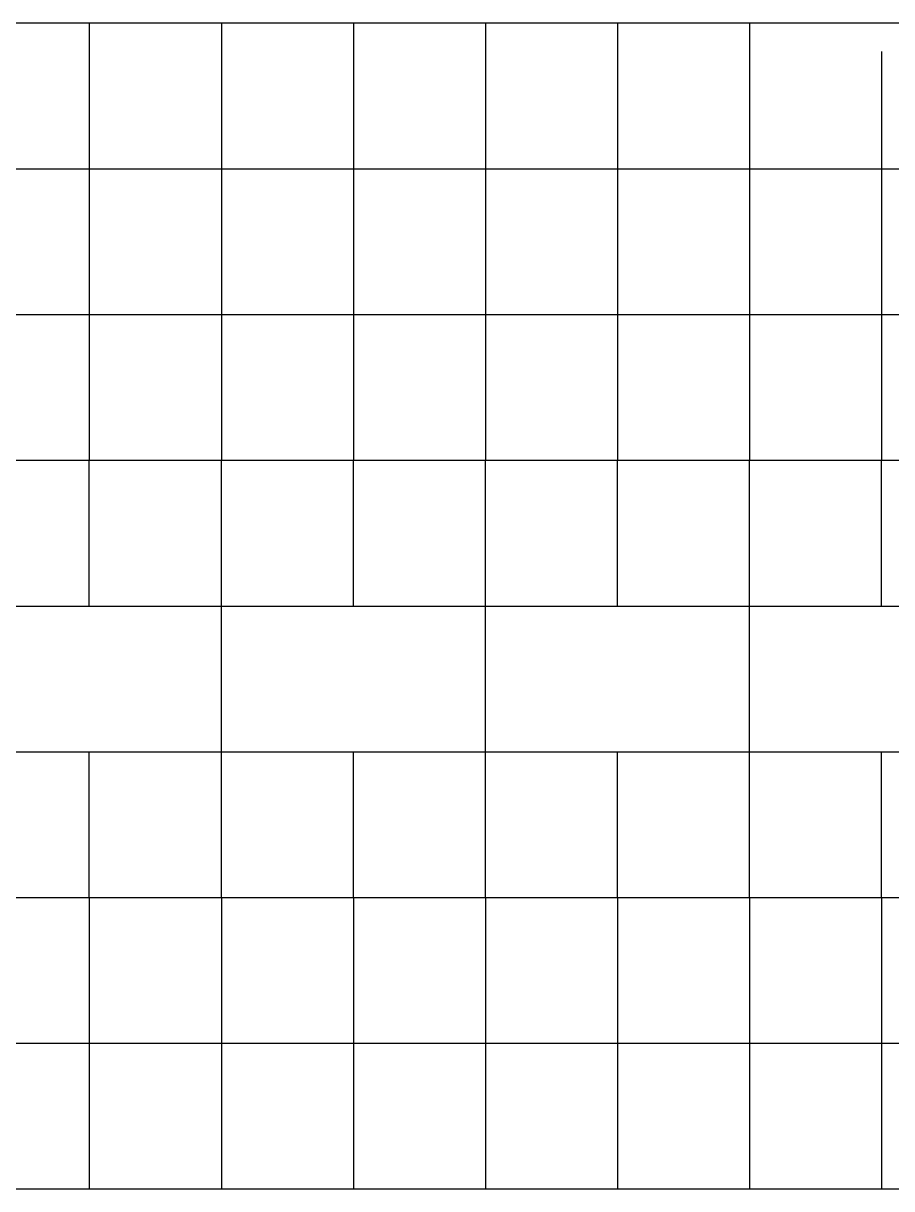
# Model space of a CAD drawing. Extents: x 0 to 304, y 0 to 158.
# Drawn here: x 189.8 to 228.3, y 106 to 157.6 of the extents above; entities that cross this region are included whole.
import ezdxf

# ---------------------------------------------------------------- set-up
doc = ezdxf.new("R2010")
doc.units = 0

msp = doc.modelspace()

# ---------------------------------------------------------------- linework, layer by layer
at = {"layer": '2xDUENQ T250SP40'}
for p, q in [((198.6, 131.8, 4.8), (198.6, 138.25, 4.8)), ((198.6, 131.8, 9.6), (198.6, 138.25, 9.6)), ((198.6, 131.8, 14.4), (198.6, 138.25, 14.4)), ((210.3, 131.8, 4.8), (210.3, 138.25, 4.8)), ((210.3, 131.8, 9.6), (210.3, 138.25, 9.6)), ((210.3, 131.8, 14.4), (210.3, 138.25, 14.4)), ((222, 131.8, 4.8), (222, 138.25, 4.8)), ((222, 131.8, 9.6), (222, 138.25, 9.6)), ((222, 131.8, 14.4), (222, 138.25, 14.4)), ((198.6, 118.9, 4.8), (198.6, 125.35, 4.8)), ((198.6, 118.9, 9.6), (198.6, 125.35, 9.6)), ((198.6, 118.9, 14.4), (198.6, 125.35, 14.4)), ((210.3, 118.9, 4.8), (210.3, 125.35, 4.8)), ((210.3, 118.9, 9.6), (210.3, 125.35, 9.6)), ((210.3, 118.9, 14.4), (210.3, 125.35, 14.4)), ((222, 118.9, 4.8), (222, 125.35, 4.8)), ((222, 118.9, 9.6), (222, 125.35, 9.6)), ((222, 118.9, 14.4), (222, 125.35, 14.4))]:
    msp.add_line(p, q, dxfattribs=at)
at = {"layer": '2xDUENQ T450SP30'}
for p, q in [((193.65, 151.15, 4.8), (197.7, 151.15, 4.8)), ((193.65, 151.15, 9.6), (197.7, 151.15, 9.6)), ((193.65, 151.15, 14.4), (197.7, 151.15, 14.4)), ((205.35, 151.15, 4.8), (209.4, 151.15, 4.8)), ((205.35, 151.15, 9.6), (209.4, 151.15, 9.6)), ((205.35, 151.15, 14.4), (209.4, 151.15, 14.4)), ((217.05, 151.15, 4.8), (221.1, 151.15, 4.8)), ((217.05, 151.15, 9.6), (221.1, 151.15, 9.6)), ((217.05, 151.15, 14.4), (221.1, 151.15, 14.4)), ((193.65, 144.7, 4.8), (197.7, 144.7, 4.8)), ((193.65, 144.7, 9.6), (197.7, 144.7, 9.6)), ((193.65, 144.7, 14.4), (197.7, 144.7, 14.4)), ((205.35, 144.7, 4.8), (209.4, 144.7, 4.8)), ((205.35, 144.7, 9.6), (209.4, 144.7, 9.6)), ((205.35, 144.7, 14.4), (209.4, 144.7, 14.4)), ((217.05, 144.7, 4.8), (221.1, 144.7, 4.8)), ((217.05, 144.7, 9.6), (221.1, 144.7, 9.6)), ((217.05, 144.7, 14.4), (221.1, 144.7, 14.4)), ((193.65, 138.25, 4.8), (197.7, 138.25, 4.8)), ((193.65, 138.25, 9.6), (197.7, 138.25, 9.6)), ((193.65, 138.25, 14.4), (197.7, 138.25, 14.4)), ((205.35, 138.25, 4.8), (209.4, 138.25, 4.8)), ((205.35, 138.25, 9.6), (209.4, 138.25, 9.6)), ((205.35, 138.25, 14.4), (209.4, 138.25, 14.4)), ((217.05, 138.25, 4.8), (221.1, 138.25, 4.8)), ((217.05, 138.25, 9.6), (221.1, 138.25, 9.6)), ((217.05, 138.25, 14.4), (221.1, 138.25, 14.4)), ((193.65, 131.8, 4.8), (197.7, 131.8, 4.8)), ((193.65, 131.8, 9.6), (197.7, 131.8, 9.6)), ((193.65, 131.8, 14.4), (197.7, 131.8, 14.4)), ((205.35, 131.8, 4.8), (209.4, 131.8, 4.8)), ((205.35, 131.8, 9.6), (209.4, 131.8, 9.6)), ((205.35, 131.8, 14.4), (209.4, 131.8, 14.4)), ((217.05, 131.8, 4.8), (221.1, 131.8, 4.8)), ((217.05, 131.8, 9.6), (221.1, 131.8, 9.6)), ((217.05, 131.8, 14.4), (221.1, 131.8, 14.4)), ((193.65, 125.35, 4.8), (197.7, 125.35, 4.8)), ((193.65, 125.35, 9.6), (197.7, 125.35, 9.6)), ((193.65, 125.35, 14.4), (197.7, 125.35, 14.4)), ((205.35, 125.35, 4.8), (209.4, 125.35, 4.8)), ((205.35, 125.35, 9.6), (209.4, 125.35, 9.6)), ((205.35, 125.35, 14.4), (209.4, 125.35, 14.4)), ((217.05, 125.35, 4.8), (221.1, 125.35, 4.8)), ((217.05, 125.35, 9.6), (221.1, 125.35, 9.6)), ((217.05, 125.35, 14.4), (221.1, 125.35, 14.4)), ((193.65, 118.9, 4.8), (197.7, 118.9, 4.8)), ((193.65, 118.9, 9.6), (197.7, 118.9, 9.6)), ((193.65, 118.9, 14.4), (197.7, 118.9, 14.4)), ((205.35, 118.9, 4.8), (209.4, 118.9, 4.8)), ((205.35, 118.9, 9.6), (209.4, 118.9, 9.6)), ((205.35, 118.9, 14.4), (209.4, 118.9, 14.4)), ((217.05, 118.9, 4.8), (221.1, 118.9, 4.8)), ((217.05, 118.9, 9.6), (221.1, 118.9, 9.6)), ((217.05, 118.9, 14.4), (221.1, 118.9, 14.4)), ((193.65, 112.45, 4.8), (197.7, 112.45, 4.8)), ((193.65, 112.45, 9.6), (197.7, 112.45, 9.6)), ((193.65, 112.45, 14.4), (197.7, 112.45, 14.4)), ((205.35, 112.45, 4.8), (209.4, 112.45, 4.8)), ((205.35, 112.45, 9.6), (209.4, 112.45, 9.6)), ((205.35, 112.45, 14.4), (209.4, 112.45, 14.4)), ((217.05, 112.45, 4.8), (221.1, 112.45, 4.8)), ((217.05, 112.45, 9.6), (221.1, 112.45, 9.6)), ((217.05, 112.45, 14.4), (221.1, 112.45, 14.4))]:
    msp.add_line(p, q, dxfattribs=at)
at = {"layer": '2xDUENQ T450SP40'}
for p, q in [((186.9, 151.15, 14.4), (192.75, 151.15, 14.4)), ((192.75, 151.15, 14.4), (193.65, 151.15, 14.4)), ((197.7, 151.15, 14.4), (198.6, 151.15, 14.4)), ((198.6, 151.15, 14.4), (204.45, 151.15, 14.4)), ((204.45, 151.15, 14.4), (205.35, 151.15, 14.4)), ((209.4, 151.15, 14.4), (210.3, 151.15, 14.4)), ((210.3, 151.15, 14.4), (216.15, 151.15, 14.4)), ((216.15, 151.15, 14.4), (217.05, 151.15, 14.4)), ((221.1, 151.15, 14.4), (222, 151.15, 14.4)), ((222, 151.15, 14.4), (227.85, 151.15, 14.4)), ((227.85, 151.15, 14.4), (228.75, 151.15, 14.4)), ((186.9, 144.7, 14.4), (192.75, 144.7, 14.4)), ((192.75, 144.7, 14.4), (193.65, 144.7, 14.4)), ((197.7, 144.7, 14.4), (198.6, 144.7, 14.4)), ((198.6, 144.7, 14.4), (204.45, 144.7, 14.4)), ((204.45, 144.7, 14.4), (205.35, 144.7, 14.4)), ((209.4, 144.7, 14.4), (210.3, 144.7, 14.4)), ((210.3, 144.7, 14.4), (216.15, 144.7, 14.4)), ((216.15, 144.7, 14.4), (217.05, 144.7, 14.4)), ((221.1, 144.7, 14.4), (222, 144.7, 14.4)), ((222, 144.7, 14.4), (227.85, 144.7, 14.4)), ((227.85, 144.7, 14.4), (228.75, 144.7, 14.4)), ((186.9, 138.25, 14.4), (192.75, 138.25, 14.4)), ((192.75, 138.25, 14.4), (193.65, 138.25, 14.4)), ((197.7, 138.25, 14.4), (198.6, 138.25, 14.4)), ((198.6, 138.25, 14.4), (204.45, 138.25, 14.4)), ((204.45, 138.25, 14.4), (205.35, 138.25, 14.4)), ((209.4, 138.25, 14.4), (210.3, 138.25, 14.4)), ((210.3, 138.25, 14.4), (216.15, 138.25, 14.4)), ((216.15, 138.25, 14.4), (217.05, 138.25, 14.4)), ((221.1, 138.25, 14.4), (222, 138.25, 14.4)), ((222, 138.25, 14.4), (227.85, 138.25, 14.4)), ((227.85, 138.25, 14.4), (228.75, 138.25, 14.4)), ((186.9, 131.8, 14.4), (192.75, 131.8, 14.4)), ((192.75, 131.8, 14.4), (193.65, 131.8, 14.4)), ((197.7, 131.8, 14.4), (198.6, 131.8, 14.4)), ((198.6, 131.8, 14.4), (204.45, 131.8, 14.4)), ((204.45, 131.8, 14.4), (205.35, 131.8, 14.4)), ((209.4, 131.8, 14.4), (210.3, 131.8, 14.4)), ((210.3, 131.8, 14.4), (216.15, 131.8, 14.4)), ((216.15, 131.8, 14.4), (217.05, 131.8, 14.4)), ((221.1, 131.8, 14.4), (222, 131.8, 14.4)), ((222, 131.8, 14.4), (227.85, 131.8, 14.4)), ((227.85, 131.8, 14.4), (228.75, 131.8, 14.4)), ((186.9, 125.35, 14.4), (192.75, 125.35, 14.4)), ((192.75, 125.35, 14.4), (193.65, 125.35, 14.4)), ((197.7, 125.35, 14.4), (198.6, 125.35, 14.4)), ((198.6, 125.35, 14.4), (204.45, 125.35, 14.4)), ((204.45, 125.35, 14.4), (205.35, 125.35, 14.4)), ((209.4, 125.35, 14.4), (210.3, 125.35, 14.4)), ((210.3, 125.35, 14.4), (216.15, 125.35, 14.4)), ((216.15, 125.35, 14.4), (217.05, 125.35, 14.4)), ((221.1, 125.35, 14.4), (222, 125.35, 14.4)), ((222, 125.35, 14.4), (227.85, 125.35, 14.4)), ((227.85, 125.35, 14.4), (228.75, 125.35, 14.4)), ((186.9, 118.9, 14.4), (192.75, 118.9, 14.4)), ((192.75, 118.9, 14.4), (193.65, 118.9, 14.4)), ((197.7, 118.9, 14.4), (198.6, 118.9, 14.4)), ((198.6, 118.9, 14.4), (204.45, 118.9, 14.4)), ((204.45, 118.9, 14.4), (205.35, 118.9, 14.4)), ((209.4, 118.9, 14.4), (210.3, 118.9, 14.4)), ((210.3, 118.9, 14.4), (216.15, 118.9, 14.4)), ((216.15, 118.9, 14.4), (217.05, 118.9, 14.4)), ((221.1, 118.9, 14.4), (222, 118.9, 14.4)), ((222, 118.9, 14.4), (227.85, 118.9, 14.4)), ((227.85, 118.9, 14.4), (228.75, 118.9, 14.4)), ((186.9, 112.45, 14.4), (192.75, 112.45, 14.4)), ((192.75, 112.45, 14.4), (193.65, 112.45, 14.4)), ((197.7, 112.45, 14.4), (198.6, 112.45, 14.4)), ((198.6, 112.45, 14.4), (204.45, 112.45, 14.4)), ((204.45, 112.45, 14.4), (205.35, 112.45, 14.4)), ((209.4, 112.45, 14.4), (210.3, 112.45, 14.4)), ((210.3, 112.45, 14.4), (216.15, 112.45, 14.4)), ((216.15, 112.45, 14.4), (217.05, 112.45, 14.4)), ((221.1, 112.45, 14.4), (222, 112.45, 14.4)), ((222, 112.45, 14.4), (227.85, 112.45, 14.4)), ((227.85, 112.45, 14.4), (228.75, 112.45, 14.4))]:
    msp.add_line(p, q, dxfattribs=at)
at = {"layer": '2xDUENQ T450SP50'}
for p, q in [((186.9, 151.15, 4.8), (192.75, 151.15, 4.8)), ((186.9, 151.15, 9.6), (192.75, 151.15, 9.6)), ((192.75, 151.15, 4.8), (193.65, 151.15, 4.8)), ((192.75, 151.15, 9.6), (193.65, 151.15, 9.6)), ((197.7, 151.15, 4.8), (198.6, 151.15, 4.8)), ((197.7, 151.15, 9.6), (198.6, 151.15, 9.6)), ((198.6, 151.15, 4.8), (204.45, 151.15, 4.8)), ((198.6, 151.15, 9.6), (204.45, 151.15, 9.6)), ((204.45, 151.15, 4.8), (205.35, 151.15, 4.8)), ((204.45, 151.15, 9.6), (205.35, 151.15, 9.6)), ((209.4, 151.15, 4.8), (210.3, 151.15, 4.8)), ((209.4, 151.15, 9.6), (210.3, 151.15, 9.6)), ((210.3, 151.15, 4.8), (216.15, 151.15, 4.8)), ((210.3, 151.15, 9.6), (216.15, 151.15, 9.6)), ((216.15, 151.15, 4.8), (217.05, 151.15, 4.8)), ((216.15, 151.15, 9.6), (217.05, 151.15, 9.6)), ((221.1, 151.15, 4.8), (222, 151.15, 4.8)), ((221.1, 151.15, 9.6), (222, 151.15, 9.6)), ((222, 151.15, 4.8), (227.85, 151.15, 4.8)), ((222, 151.15, 9.6), (227.85, 151.15, 9.6)), ((227.85, 151.15, 4.8), (228.75, 151.15, 4.8)), ((227.85, 151.15, 9.6), (228.75, 151.15, 9.6)), ((186.9, 144.7, 4.8), (192.75, 144.7, 4.8)), ((186.9, 144.7, 9.6), (192.75, 144.7, 9.6)), ((192.75, 144.7, 4.8), (193.65, 144.7, 4.8)), ((192.75, 144.7, 9.6), (193.65, 144.7, 9.6)), ((197.7, 144.7, 4.8), (198.6, 144.7, 4.8)), ((197.7, 144.7, 9.6), (198.6, 144.7, 9.6)), ((198.6, 144.7, 4.8), (204.45, 144.7, 4.8)), ((198.6, 144.7, 9.6), (204.45, 144.7, 9.6)), ((204.45, 144.7, 4.8), (205.35, 144.7, 4.8)), ((204.45, 144.7, 9.6), (205.35, 144.7, 9.6)), ((209.4, 144.7, 4.8), (210.3, 144.7, 4.8)), ((209.4, 144.7, 9.6), (210.3, 144.7, 9.6)), ((210.3, 144.7, 4.8), (216.15, 144.7, 4.8)), ((210.3, 144.7, 9.6), (216.15, 144.7, 9.6)), ((216.15, 144.7, 4.8), (217.05, 144.7, 4.8)), ((216.15, 144.7, 9.6), (217.05, 144.7, 9.6)), ((221.1, 144.7, 4.8), (222, 144.7, 4.8)), ((221.1, 144.7, 9.6), (222, 144.7, 9.6)), ((222, 144.7, 4.8), (227.85, 144.7, 4.8)), ((222, 144.7, 9.6), (227.85, 144.7, 9.6)), ((227.85, 144.7, 4.8), (228.75, 144.7, 4.8)), ((227.85, 144.7, 9.6), (228.75, 144.7, 9.6)), ((186.9, 138.25, 4.8), (192.75, 138.25, 4.8)), ((186.9, 138.25, 9.6), (192.75, 138.25, 9.6)), ((192.75, 138.25, 4.8), (193.65, 138.25, 4.8)), ((192.75, 138.25, 9.6), (193.65, 138.25, 9.6)), ((197.7, 138.25, 4.8), (198.6, 138.25, 4.8)), ((197.7, 138.25, 9.6), (198.6, 138.25, 9.6)), ((198.6, 138.25, 4.8), (204.45, 138.25, 4.8)), ((198.6, 138.25, 9.6), (204.45, 138.25, 9.6)), ((204.45, 138.25, 4.8), (205.35, 138.25, 4.8)), ((204.45, 138.25, 9.6), (205.35, 138.25, 9.6)), ((209.4, 138.25, 4.8), (210.3, 138.25, 4.8)), ((209.4, 138.25, 9.6), (210.3, 138.25, 9.6)), ((210.3, 138.25, 4.8), (216.15, 138.25, 4.8)), ((210.3, 138.25, 9.6), (216.15, 138.25, 9.6)), ((216.15, 138.25, 4.8), (217.05, 138.25, 4.8)), ((216.15, 138.25, 9.6), (217.05, 138.25, 9.6)), ((221.1, 138.25, 4.8), (222, 138.25, 4.8)), ((221.1, 138.25, 9.6), (222, 138.25, 9.6)), ((222, 138.25, 4.8), (227.85, 138.25, 4.8)), ((222, 138.25, 9.6), (227.85, 138.25, 9.6)), ((227.85, 138.25, 4.8), (228.75, 138.25, 4.8)), ((227.85, 138.25, 9.6), (228.75, 138.25, 9.6)), ((186.9, 131.8, 4.8), (192.75, 131.8, 4.8)), ((186.9, 131.8, 9.6), (192.75, 131.8, 9.6)), ((192.75, 131.8, 4.8), (193.65, 131.8, 4.8)), ((192.75, 131.8, 9.6), (193.65, 131.8, 9.6)), ((197.7, 131.8, 4.8), (198.6, 131.8, 4.8)), ((197.7, 131.8, 9.6), (198.6, 131.8, 9.6)), ((198.6, 131.8, 4.8), (204.45, 131.8, 4.8)), ((198.6, 131.8, 9.6), (204.45, 131.8, 9.6)), ((204.45, 131.8, 4.8), (205.35, 131.8, 4.8)), ((204.45, 131.8, 9.6), (205.35, 131.8, 9.6)), ((209.4, 131.8, 4.8), (210.3, 131.8, 4.8)), ((209.4, 131.8, 9.6), (210.3, 131.8, 9.6)), ((210.3, 131.8, 4.8), (216.15, 131.8, 4.8)), ((210.3, 131.8, 9.6), (216.15, 131.8, 9.6)), ((216.15, 131.8, 4.8), (217.05, 131.8, 4.8)), ((216.15, 131.8, 9.6), (217.05, 131.8, 9.6)), ((221.1, 131.8, 4.8), (222, 131.8, 4.8)), ((221.1, 131.8, 9.6), (222, 131.8, 9.6)), ((222, 131.8, 4.8), (227.85, 131.8, 4.8)), ((222, 131.8, 9.6), (227.85, 131.8, 9.6)), ((227.85, 131.8, 4.8), (228.75, 131.8, 4.8)), ((227.85, 131.8, 9.6), (228.75, 131.8, 9.6)), ((186.9, 125.35, 4.8), (192.75, 125.35, 4.8)), ((186.9, 125.35, 9.6), (192.75, 125.35, 9.6)), ((192.75, 125.35, 4.8), (193.65, 125.35, 4.8)), ((192.75, 125.35, 9.6), (193.65, 125.35, 9.6)), ((197.7, 125.35, 4.8), (198.6, 125.35, 4.8)), ((197.7, 125.35, 9.6), (198.6, 125.35, 9.6)), ((198.6, 125.35, 4.8), (204.45, 125.35, 4.8)), ((198.6, 125.35, 9.6), (204.45, 125.35, 9.6)), ((204.45, 125.35, 4.8), (205.35, 125.35, 4.8)), ((204.45, 125.35, 9.6), (205.35, 125.35, 9.6)), ((209.4, 125.35, 4.8), (210.3, 125.35, 4.8)), ((209.4, 125.35, 9.6), (210.3, 125.35, 9.6)), ((210.3, 125.35, 4.8), (216.15, 125.35, 4.8)), ((210.3, 125.35, 9.6), (216.15, 125.35, 9.6)), ((216.15, 125.35, 4.8), (217.05, 125.35, 4.8)), ((216.15, 125.35, 9.6), (217.05, 125.35, 9.6)), ((221.1, 125.35, 4.8), (222, 125.35, 4.8)), ((221.1, 125.35, 9.6), (222, 125.35, 9.6)), ((222, 125.35, 4.8), (227.85, 125.35, 4.8)), ((222, 125.35, 9.6), (227.85, 125.35, 9.6)), ((227.85, 125.35, 4.8), (228.75, 125.35, 4.8)), ((227.85, 125.35, 9.6), (228.75, 125.35, 9.6)), ((186.9, 118.9, 4.8), (192.75, 118.9, 4.8)), ((186.9, 118.9, 9.6), (192.75, 118.9, 9.6)), ((192.75, 118.9, 4.8), (193.65, 118.9, 4.8)), ((192.75, 118.9, 9.6), (193.65, 118.9, 9.6)), ((197.7, 118.9, 4.8), (198.6, 118.9, 4.8)), ((197.7, 118.9, 9.6), (198.6, 118.9, 9.6)), ((198.6, 118.9, 4.8), (204.45, 118.9, 4.8)), ((198.6, 118.9, 9.6), (204.45, 118.9, 9.6)), ((204.45, 118.9, 4.8), (205.35, 118.9, 4.8)), ((204.45, 118.9, 9.6), (205.35, 118.9, 9.6)), ((209.4, 118.9, 4.8), (210.3, 118.9, 4.8)), ((209.4, 118.9, 9.6), (210.3, 118.9, 9.6)), ((210.3, 118.9, 4.8), (216.15, 118.9, 4.8)), ((210.3, 118.9, 9.6), (216.15, 118.9, 9.6)), ((216.15, 118.9, 4.8), (217.05, 118.9, 4.8)), ((216.15, 118.9, 9.6), (217.05, 118.9, 9.6)), ((221.1, 118.9, 4.8), (222, 118.9, 4.8)), ((221.1, 118.9, 9.6), (222, 118.9, 9.6)), ((222, 118.9, 4.8), (227.85, 118.9, 4.8)), ((222, 118.9, 9.6), (227.85, 118.9, 9.6)), ((227.85, 118.9, 4.8), (228.75, 118.9, 4.8)), ((227.85, 118.9, 9.6), (228.75, 118.9, 9.6)), ((186.9, 112.45, 4.8), (192.75, 112.45, 4.8)), ((186.9, 112.45, 9.6), (192.75, 112.45, 9.6)), ((192.75, 112.45, 4.8), (193.65, 112.45, 4.8)), ((192.75, 112.45, 9.6), (193.65, 112.45, 9.6)), ((197.7, 112.45, 4.8), (198.6, 112.45, 4.8)), ((197.7, 112.45, 9.6), (198.6, 112.45, 9.6)), ((198.6, 112.45, 4.8), (204.45, 112.45, 4.8)), ((198.6, 112.45, 9.6), (204.45, 112.45, 9.6)), ((204.45, 112.45, 4.8), (205.35, 112.45, 4.8)), ((204.45, 112.45, 9.6), (205.35, 112.45, 9.6)), ((209.4, 112.45, 4.8), (210.3, 112.45, 4.8)), ((209.4, 112.45, 9.6), (210.3, 112.45, 9.6)), ((210.3, 112.45, 4.8), (216.15, 112.45, 4.8)), ((210.3, 112.45, 9.6), (216.15, 112.45, 9.6)), ((216.15, 112.45, 4.8), (217.05, 112.45, 4.8)), ((216.15, 112.45, 9.6), (217.05, 112.45, 9.6)), ((221.1, 112.45, 4.8), (222, 112.45, 4.8)), ((221.1, 112.45, 9.6), (222, 112.45, 9.6)), ((222, 112.45, 4.8), (227.85, 112.45, 4.8)), ((222, 112.45, 9.6), (227.85, 112.45, 9.6)), ((227.85, 112.45, 4.8), (228.75, 112.45, 4.8)), ((227.85, 112.45, 9.6), (228.75, 112.45, 9.6))]:
    msp.add_line(p, q, dxfattribs=at)
at = {"layer": 'DUENQ T250SP40'}
for p, q in [((192.75, 157.6, 4.8), (192.75, 151.15, 4.8)), ((192.75, 157.6, 9.6), (192.75, 151.15, 9.6)), ((192.75, 157.6, 14.4), (192.75, 151.15, 14.4)), ((198.6, 157.6, 4.8), (198.6, 151.15, 4.8)), ((198.6, 157.6, 9.6), (198.6, 151.15, 9.6)), ((198.6, 157.6, 14.4), (198.6, 151.15, 14.4)), ((204.45, 157.6, 4.8), (204.45, 151.15, 4.8)), ((204.45, 157.6, 9.6), (204.45, 151.15, 9.6)), ((204.45, 157.6, 14.4), (204.45, 151.15, 14.4)), ((210.3, 157.6, 4.8), (210.3, 151.15, 4.8)), ((210.3, 157.6, 9.6), (210.3, 151.15, 9.6)), ((210.3, 157.6, 14.4), (210.3, 151.15, 14.4)), ((216.15, 157.6, 4.8), (216.15, 151.15, 4.8)), ((216.15, 157.6, 9.6), (216.15, 151.15, 9.6)), ((216.15, 157.6, 14.4), (216.15, 151.15, 14.4)), ((222, 157.6, 4.8), (222, 156.359, 4.8)), ((222, 157.6, 9.6), (222, 156.359, 9.6)), ((222, 157.6, 14.4), (222, 156.359, 14.4)), ((222, 156.359, 4.8), (222, 151.15, 4.8)), ((222, 156.359, 9.6), (222, 151.15, 9.6)), ((222, 156.359, 14.4), (222, 151.15, 14.4)), ((227.85, 156.359, 4.8), (227.85, 151.15, 4.8)), ((227.85, 156.359, 9.6), (227.85, 151.15, 9.6)), ((227.85, 156.359, 14.4), (227.85, 151.15, 14.4)), ((192.75, 151.15, 4.8), (192.75, 144.7, 4.8)), ((192.75, 151.15, 9.6), (192.75, 144.7, 9.6)), ((192.75, 151.15, 14.4), (192.75, 144.7, 14.4)), ((198.6, 151.15, 4.8), (198.6, 144.7, 4.8)), ((198.6, 151.15, 9.6), (198.6, 144.7, 9.6)), ((198.6, 151.15, 14.4), (198.6, 144.7, 14.4)), ((204.45, 151.15, 4.8), (204.45, 144.7, 4.8)), ((204.45, 151.15, 9.6), (204.45, 144.7, 9.6)), ((204.45, 151.15, 14.4), (204.45, 144.7, 14.4)), ((210.3, 151.15, 4.8), (210.3, 144.7, 4.8)), ((210.3, 151.15, 9.6), (210.3, 144.7, 9.6)), ((210.3, 151.15, 14.4), (210.3, 144.7, 14.4)), ((216.15, 151.15, 4.8), (216.15, 144.7, 4.8)), ((216.15, 151.15, 9.6), (216.15, 144.7, 9.6)), ((216.15, 151.15, 14.4), (216.15, 144.7, 14.4)), ((222, 151.15, 4.8), (222, 144.7, 4.8)), ((222, 151.15, 9.6), (222, 144.7, 9.6)), ((222, 151.15, 14.4), (222, 144.7, 14.4)), ((227.85, 151.15, 4.8), (227.85, 144.7, 4.8)), ((227.85, 151.15, 9.6), (227.85, 144.7, 9.6)), ((227.85, 151.15, 14.4), (227.85, 144.7, 14.4)), ((192.75, 144.7, 4.8), (192.75, 138.25, 4.8)), ((192.75, 144.7, 9.6), (192.75, 138.25, 9.6)), ((192.75, 144.7, 14.4), (192.75, 138.25, 14.4)), ((198.6, 144.7, 4.8), (198.6, 138.25, 4.8)), ((198.6, 144.7, 9.6), (198.6, 138.25, 9.6)), ((198.6, 144.7, 14.4), (198.6, 138.25, 14.4)), ((204.45, 144.7, 4.8), (204.45, 138.25, 4.8)), ((204.45, 144.7, 9.6), (204.45, 138.25, 9.6)), ((204.45, 144.7, 14.4), (204.45, 138.25, 14.4)), ((210.3, 144.7, 4.8), (210.3, 138.25, 4.8)), ((210.3, 144.7, 9.6), (210.3, 138.25, 9.6)), ((210.3, 144.7, 14.4), (210.3, 138.25, 14.4)), ((216.15, 144.7, 4.8), (216.15, 138.25, 4.8)), ((216.15, 144.7, 9.6), (216.15, 138.25, 9.6)), ((216.15, 144.7, 14.4), (216.15, 138.25, 14.4)), ((222, 144.7, 4.8), (222, 138.25, 4.8)), ((222, 144.7, 9.6), (222, 138.25, 9.6)), ((222, 144.7, 14.4), (222, 138.25, 14.4)), ((227.85, 144.7, 4.8), (227.85, 138.25, 4.8)), ((227.85, 144.7, 9.6), (227.85, 138.25, 9.6)), ((227.85, 144.7, 14.4), (227.85, 138.25, 14.4)), ((192.75, 131.8, 4.8), (192.75, 138.25, 4.8)), ((192.75, 131.8, 9.6), (192.75, 138.25, 9.6)), ((192.75, 131.8, 14.4), (192.75, 138.25, 14.4)), ((204.45, 131.8, 4.8), (204.45, 138.25, 4.8)), ((204.45, 131.8, 9.6), (204.45, 138.25, 9.6)), ((204.45, 131.8, 14.4), (204.45, 138.25, 14.4)), ((216.15, 131.8, 4.8), (216.15, 138.25, 4.8)), ((216.15, 131.8, 9.6), (216.15, 138.25, 9.6)), ((216.15, 131.8, 14.4), (216.15, 138.25, 14.4)), ((227.85, 131.8, 4.8), (227.85, 138.25, 4.8)), ((227.85, 131.8, 9.6), (227.85, 138.25, 9.6)), ((227.85, 131.8, 14.4), (227.85, 138.25, 14.4)), ((198.6, 125.35, 4.8), (198.6, 131.8, 4.8)), ((198.6, 125.35, 9.6), (198.6, 131.8, 9.6)), ((198.6, 125.35, 14.4), (198.6, 131.8, 14.4)), ((210.3, 125.35, 4.8), (210.3, 131.8, 4.8)), ((210.3, 125.35, 9.6), (210.3, 131.8, 9.6)), ((210.3, 125.35, 14.4), (210.3, 131.8, 14.4)), ((222, 125.35, 4.8), (222, 131.8, 4.8)), ((222, 125.35, 9.6), (222, 131.8, 9.6)), ((222, 125.35, 14.4), (222, 131.8, 14.4)), ((192.75, 118.9, 4.8), (192.75, 125.35, 4.8)), ((192.75, 118.9, 9.6), (192.75, 125.35, 9.6)), ((192.75, 118.9, 14.4), (192.75, 125.35, 14.4)), ((204.45, 118.9, 4.8), (204.45, 125.35, 4.8)), ((204.45, 118.9, 9.6), (204.45, 125.35, 9.6)), ((204.45, 118.9, 14.4), (204.45, 125.35, 14.4)), ((216.15, 118.9, 4.8), (216.15, 125.35, 4.8)), ((216.15, 118.9, 9.6), (216.15, 125.35, 9.6)), ((216.15, 118.9, 14.4), (216.15, 125.35, 14.4)), ((227.85, 118.9, 4.8), (227.85, 125.35, 4.8)), ((227.85, 118.9, 9.6), (227.85, 125.35, 9.6)), ((227.85, 118.9, 14.4), (227.85, 125.35, 14.4)), ((192.75, 118.9, 4.8), (192.75, 112.45, 4.8)), ((192.75, 118.9, 9.6), (192.75, 112.45, 9.6)), ((192.75, 118.9, 14.4), (192.75, 112.45, 14.4)), ((198.6, 118.9, 4.8), (198.6, 112.45, 4.8)), ((198.6, 118.9, 9.6), (198.6, 112.45, 9.6)), ((198.6, 118.9, 14.4), (198.6, 112.45, 14.4)), ((204.45, 118.9, 4.8), (204.45, 112.45, 4.8)), ((204.45, 118.9, 9.6), (204.45, 112.45, 9.6)), ((204.45, 118.9, 14.4), (204.45, 112.45, 14.4)), ((210.3, 118.9, 4.8), (210.3, 112.45, 4.8)), ((210.3, 118.9, 9.6), (210.3, 112.45, 9.6)), ((210.3, 118.9, 14.4), (210.3, 112.45, 14.4)), ((216.15, 118.9, 4.8), (216.15, 112.45, 4.8)), ((216.15, 118.9, 9.6), (216.15, 112.45, 9.6)), ((216.15, 118.9, 14.4), (216.15, 112.45, 14.4)), ((222, 118.9, 4.8), (222, 112.45, 4.8)), ((222, 118.9, 9.6), (222, 112.45, 9.6)), ((222, 118.9, 14.4), (222, 112.45, 14.4)), ((227.85, 118.9, 4.8), (227.85, 112.45, 4.8)), ((227.85, 118.9, 9.6), (227.85, 112.45, 9.6)), ((227.85, 118.9, 14.4), (227.85, 112.45, 14.4)), ((192.75, 112.45, 4.8), (192.75, 106, 4.8)), ((192.75, 112.45, 9.6), (192.75, 106, 9.6)), ((192.75, 112.45, 14.4), (192.75, 106, 14.4)), ((198.6, 112.45, 4.8), (198.6, 106, 4.8)), ((198.6, 112.45, 9.6), (198.6, 106, 9.6)), ((198.6, 112.45, 14.4), (198.6, 106, 14.4)), ((204.45, 112.45, 4.8), (204.45, 106, 4.8)), ((204.45, 112.45, 9.6), (204.45, 106, 9.6)), ((204.45, 112.45, 14.4), (204.45, 106, 14.4)), ((210.3, 112.45, 4.8), (210.3, 106, 4.8)), ((210.3, 112.45, 9.6), (210.3, 106, 9.6)), ((210.3, 112.45, 14.4), (210.3, 106, 14.4)), ((216.15, 112.45, 4.8), (216.15, 106, 4.8)), ((216.15, 112.45, 9.6), (216.15, 106, 9.6)), ((216.15, 112.45, 14.4), (216.15, 106, 14.4)), ((222, 112.45, 4.8), (222, 106, 4.8)), ((222, 112.45, 9.6), (222, 106, 9.6)), ((222, 112.45, 14.4), (222, 106, 14.4)), ((227.85, 112.45, 4.8), (227.85, 106, 4.8)), ((227.85, 112.45, 9.6), (227.85, 106, 9.6)), ((227.85, 112.45, 14.4), (227.85, 106, 14.4))]:
    msp.add_line(p, q, dxfattribs=at)
at = {"layer": 'RRO 200x300x6'}
for p, q in [((192.75, 157.6), (192.75, 157.6, 4.8)), ((192.75, 157.6, 4.8), (192.75, 157.6, 9.6)), ((192.75, 157.6, 9.6), (192.75, 157.6, 14.4)), ((198.6, 157.6), (198.6, 157.6, 4.8)), ((198.6, 157.6, 4.8), (198.6, 157.6, 9.6)), ((198.6, 157.6, 9.6), (198.6, 157.6, 14.4)), ((204.45, 157.6), (204.45, 157.6, 4.8)), ((204.45, 157.6, 4.8), (204.45, 157.6, 9.6)), ((204.45, 157.6, 9.6), (204.45, 157.6, 14.4)), ((210.3, 157.6), (210.3, 157.6, 4.8)), ((210.3, 157.6, 4.8), (210.3, 157.6, 9.6)), ((210.3, 157.6, 9.6), (210.3, 157.6, 14.4)), ((216.15, 157.6), (216.15, 157.6, 4.8)), ((216.15, 157.6, 4.8), (216.15, 157.6, 9.6)), ((216.15, 157.6, 9.6), (216.15, 157.6, 14.4)), ((222, 157.6), (222, 157.6, 4.8)), ((222, 157.6, 4.8), (222, 157.6, 9.6)), ((222, 157.6, 9.6), (222, 157.6, 14.4)), ((227.85, 157.6), (227.85, 157.6, 4.8)), ((227.85, 157.6, 4.8), (227.85, 157.6, 9.6)), ((227.85, 157.6, 9.6), (227.85, 157.6, 14.4)), ((192.75, 151.15), (192.75, 151.15, 4.8)), ((192.75, 151.15, 4.8), (192.75, 151.15, 9.6)), ((192.75, 151.15, 9.6), (192.75, 151.15, 14.4)), ((198.6, 151.15), (198.6, 151.15, 4.8)), ((198.6, 151.15, 4.8), (198.6, 151.15, 9.6)), ((198.6, 151.15, 9.6), (198.6, 151.15, 14.4)), ((204.45, 151.15), (204.45, 151.15, 4.8)), ((204.45, 151.15, 4.8), (204.45, 151.15, 9.6)), ((204.45, 151.15, 9.6), (204.45, 151.15, 14.4)), ((210.3, 151.15), (210.3, 151.15, 4.8)), ((210.3, 151.15, 4.8), (210.3, 151.15, 9.6)), ((210.3, 151.15, 9.6), (210.3, 151.15, 14.4)), ((216.15, 151.15), (216.15, 151.15, 4.8)), ((216.15, 151.15, 4.8), (216.15, 151.15, 9.6)), ((216.15, 151.15, 9.6), (216.15, 151.15, 14.4)), ((222, 151.15), (222, 151.15, 4.8)), ((222, 151.15, 4.8), (222, 151.15, 9.6)), ((222, 151.15, 9.6), (222, 151.15, 14.4)), ((227.85, 151.15), (227.85, 151.15, 4.8)), ((227.85, 151.15, 4.8), (227.85, 151.15, 9.6)), ((227.85, 151.15, 9.6), (227.85, 151.15, 14.4)), ((192.75, 144.7), (192.75, 144.7, 4.8)), ((192.75, 144.7, 4.8), (192.75, 144.7, 9.6)), ((192.75, 144.7, 9.6), (192.75, 144.7, 14.4)), ((198.6, 144.7), (198.6, 144.7, 4.8)), ((198.6, 144.7, 4.8), (198.6, 144.7, 9.6)), ((198.6, 144.7, 9.6), (198.6, 144.7, 14.4)), ((204.45, 144.7), (204.45, 144.7, 4.8)), ((204.45, 144.7, 4.8), (204.45, 144.7, 9.6)), ((204.45, 144.7, 9.6), (204.45, 144.7, 14.4)), ((210.3, 144.7), (210.3, 144.7, 4.8)), ((210.3, 144.7, 4.8), (210.3, 144.7, 9.6)), ((210.3, 144.7, 9.6), (210.3, 144.7, 14.4)), ((216.15, 144.7), (216.15, 144.7, 4.8)), ((216.15, 144.7, 4.8), (216.15, 144.7, 9.6)), ((216.15, 144.7, 9.6), (216.15, 144.7, 14.4)), ((222, 144.7), (222, 144.7, 4.8)), ((222, 144.7, 4.8), (222, 144.7, 9.6)), ((222, 144.7, 9.6), (222, 144.7, 14.4)), ((227.85, 144.7), (227.85, 144.7, 4.8)), ((227.85, 144.7, 4.8), (227.85, 144.7, 9.6)), ((227.85, 144.7, 9.6), (227.85, 144.7, 14.4)), ((192.75, 138.25), (192.75, 138.25, 4.8)), ((192.75, 138.25, 4.8), (192.75, 138.25, 9.6)), ((192.75, 138.25, 9.6), (192.75, 138.25, 14.4)), ((198.6, 138.25), (198.6, 138.25, 4.8)), ((198.6, 138.25, 4.8), (198.6, 138.25, 9.6)), ((198.6, 138.25, 9.6), (198.6, 138.25, 14.4)), ((204.45, 138.25), (204.45, 138.25, 4.8)), ((204.45, 138.25, 4.8), (204.45, 138.25, 9.6)), ((204.45, 138.25, 9.6), (204.45, 138.25, 14.4)), ((210.3, 138.25), (210.3, 138.25, 4.8)), ((210.3, 138.25, 4.8), (210.3, 138.25, 9.6)), ((210.3, 138.25, 9.6), (210.3, 138.25, 14.4)), ((216.15, 138.25), (216.15, 138.25, 4.8)), ((216.15, 138.25, 4.8), (216.15, 138.25, 9.6)), ((216.15, 138.25, 9.6), (216.15, 138.25, 14.4)), ((222, 138.25), (222, 138.25, 4.8)), ((222, 138.25, 4.8), (222, 138.25, 9.6)), ((222, 138.25, 9.6), (222, 138.25, 14.4)), ((227.85, 138.25), (227.85, 138.25, 4.8)), ((227.85, 138.25, 4.8), (227.85, 138.25, 9.6)), ((227.85, 138.25, 9.6), (227.85, 138.25, 14.4)), ((192.75, 131.8), (192.75, 131.8, 4.8)), ((192.75, 131.8, 4.8), (192.75, 131.8, 9.6)), ((192.75, 131.8, 9.6), (192.75, 131.8, 14.4)), ((198.6, 131.8), (198.6, 131.8, 4.8)), ((198.6, 131.8, 4.8), (198.6, 131.8, 9.6)), ((198.6, 131.8, 9.6), (198.6, 131.8, 14.4)), ((204.45, 131.8), (204.45, 131.8, 4.8)), ((204.45, 131.8, 4.8), (204.45, 131.8, 9.6)), ((204.45, 131.8, 9.6), (204.45, 131.8, 14.4)), ((210.3, 131.8), (210.3, 131.8, 4.8)), ((210.3, 131.8, 4.8), (210.3, 131.8, 9.6)), ((210.3, 131.8, 9.6), (210.3, 131.8, 14.4)), ((216.15, 131.8), (216.15, 131.8, 4.8)), ((216.15, 131.8, 4.8), (216.15, 131.8, 9.6)), ((216.15, 131.8, 9.6), (216.15, 131.8, 14.4)), ((222, 131.8), (222, 131.8, 4.8)), ((222, 131.8, 4.8), (222, 131.8, 9.6)), ((222, 131.8, 9.6), (222, 131.8, 14.4)), ((227.85, 131.8), (227.85, 131.8, 4.8)), ((227.85, 131.8, 4.8), (227.85, 131.8, 9.6)), ((227.85, 131.8, 9.6), (227.85, 131.8, 14.4)), ((192.75, 125.35), (192.75, 125.35, 4.8)), ((192.75, 125.35, 4.8), (192.75, 125.35, 9.6)), ((192.75, 125.35, 9.6), (192.75, 125.35, 14.4)), ((198.6, 125.35), (198.6, 125.35, 4.8)), ((198.6, 125.35, 4.8), (198.6, 125.35, 9.6)), ((198.6, 125.35, 9.6), (198.6, 125.35, 14.4)), ((204.45, 125.35), (204.45, 125.35, 4.8)), ((204.45, 125.35, 4.8), (204.45, 125.35, 9.6)), ((204.45, 125.35, 9.6), (204.45, 125.35, 14.4)), ((210.3, 125.35), (210.3, 125.35, 4.8)), ((210.3, 125.35, 4.8), (210.3, 125.35, 9.6)), ((210.3, 125.35, 9.6), (210.3, 125.35, 14.4)), ((216.15, 125.35), (216.15, 125.35, 4.8)), ((216.15, 125.35, 4.8), (216.15, 125.35, 9.6)), ((216.15, 125.35, 9.6), (216.15, 125.35, 14.4)), ((222, 125.35), (222, 125.35, 4.8)), ((222, 125.35, 4.8), (222, 125.35, 9.6)), ((222, 125.35, 9.6), (222, 125.35, 14.4)), ((227.85, 125.35), (227.85, 125.35, 4.8)), ((227.85, 125.35, 4.8), (227.85, 125.35, 9.6)), ((227.85, 125.35, 9.6), (227.85, 125.35, 14.4)), ((192.75, 118.9), (192.75, 118.9, 4.8)), ((192.75, 118.9, 4.8), (192.75, 118.9, 9.6)), ((192.75, 118.9, 9.6), (192.75, 118.9, 14.4)), ((198.6, 118.9), (198.6, 118.9, 4.8)), ((198.6, 118.9, 4.8), (198.6, 118.9, 9.6)), ((198.6, 118.9, 9.6), (198.6, 118.9, 14.4)), ((204.45, 118.9), (204.45, 118.9, 4.8)), ((204.45, 118.9, 4.8), (204.45, 118.9, 9.6)), ((204.45, 118.9, 9.6), (204.45, 118.9, 14.4)), ((210.3, 118.9), (210.3, 118.9, 4.8)), ((210.3, 118.9, 4.8), (210.3, 118.9, 9.6)), ((210.3, 118.9, 9.6), (210.3, 118.9, 14.4)), ((216.15, 118.9), (216.15, 118.9, 4.8)), ((216.15, 118.9, 4.8), (216.15, 118.9, 9.6)), ((216.15, 118.9, 9.6), (216.15, 118.9, 14.4)), ((222, 118.9), (222, 118.9, 4.8)), ((222, 118.9, 4.8), (222, 118.9, 9.6)), ((222, 118.9, 9.6), (222, 118.9, 14.4)), ((227.85, 118.9), (227.85, 118.9, 4.8)), ((227.85, 118.9, 4.8), (227.85, 118.9, 9.6)), ((227.85, 118.9, 9.6), (227.85, 118.9, 14.4)), ((192.75, 112.45), (192.75, 112.45, 4.8)), ((192.75, 112.45, 4.8), (192.75, 112.45, 9.6)), ((192.75, 112.45, 9.6), (192.75, 112.45, 14.4)), ((198.6, 112.45), (198.6, 112.45, 4.8)), ((198.6, 112.45, 4.8), (198.6, 112.45, 9.6)), ((198.6, 112.45, 9.6), (198.6, 112.45, 14.4)), ((204.45, 112.45), (204.45, 112.45, 4.8)), ((204.45, 112.45, 4.8), (204.45, 112.45, 9.6)), ((204.45, 112.45, 9.6), (204.45, 112.45, 14.4)), ((210.3, 112.45), (210.3, 112.45, 4.8)), ((210.3, 112.45, 4.8), (210.3, 112.45, 9.6)), ((210.3, 112.45, 9.6), (210.3, 112.45, 14.4)), ((216.15, 112.45), (216.15, 112.45, 4.8)), ((216.15, 112.45, 4.8), (216.15, 112.45, 9.6)), ((216.15, 112.45, 9.6), (216.15, 112.45, 14.4)), ((222, 112.45), (222, 112.45, 4.8)), ((222, 112.45, 4.8), (222, 112.45, 9.6)), ((222, 112.45, 9.6), (222, 112.45, 14.4)), ((227.85, 112.45), (227.85, 112.45, 4.8)), ((227.85, 112.45, 4.8), (227.85, 112.45, 9.6)), ((227.85, 112.45, 9.6), (227.85, 112.45, 14.4)), ((192.75, 106), (192.75, 106, 4.8)), ((192.75, 106, 4.8), (192.75, 106, 9.6)), ((192.75, 106, 9.6), (192.75, 106, 14.4)), ((198.6, 106), (198.6, 106, 4.8)), ((198.6, 106, 4.8), (198.6, 106, 9.6)), ((198.6, 106, 9.6), (198.6, 106, 14.4)), ((204.45, 106), (204.45, 106, 4.8)), ((204.45, 106, 4.8), (204.45, 106, 9.6)), ((204.45, 106, 9.6), (204.45, 106, 14.4)), ((210.3, 106), (210.3, 106, 4.8)), ((210.3, 106, 4.8), (210.3, 106, 9.6)), ((210.3, 106, 9.6), (210.3, 106, 14.4)), ((216.15, 106), (216.15, 106, 4.8)), ((216.15, 106, 4.8), (216.15, 106, 9.6)), ((216.15, 106, 9.6), (216.15, 106, 14.4)), ((222, 106), (222, 106, 4.8)), ((222, 106, 4.8), (222, 106, 9.6)), ((222, 106, 9.6), (222, 106, 14.4)), ((227.85, 106), (227.85, 106, 4.8)), ((227.85, 106, 4.8), (227.85, 106, 9.6)), ((227.85, 106, 9.6), (227.85, 106, 14.4))]:
    msp.add_line(p, q, dxfattribs=at)
at = {"layer": 'shell'}
for points in [[(0.15, 106, 4.8), (303.525, 106, 4.8), (303.525, 157.6, 4.8), (0.15, 157.6, 4.8)], [(0.15, 106, 9.6), (303.525, 106, 9.6), (303.525, 157.6, 9.6), (0.15, 157.6, 9.6)], [(0.15, 106, 14.4), (303.525, 106, 14.4), (303.525, 157.6, 14.4), (0.15, 157.6, 14.4)]]:
    msp.add_3dface(points, dxfattribs=at)

doc.saveas('drawing.dxf')
